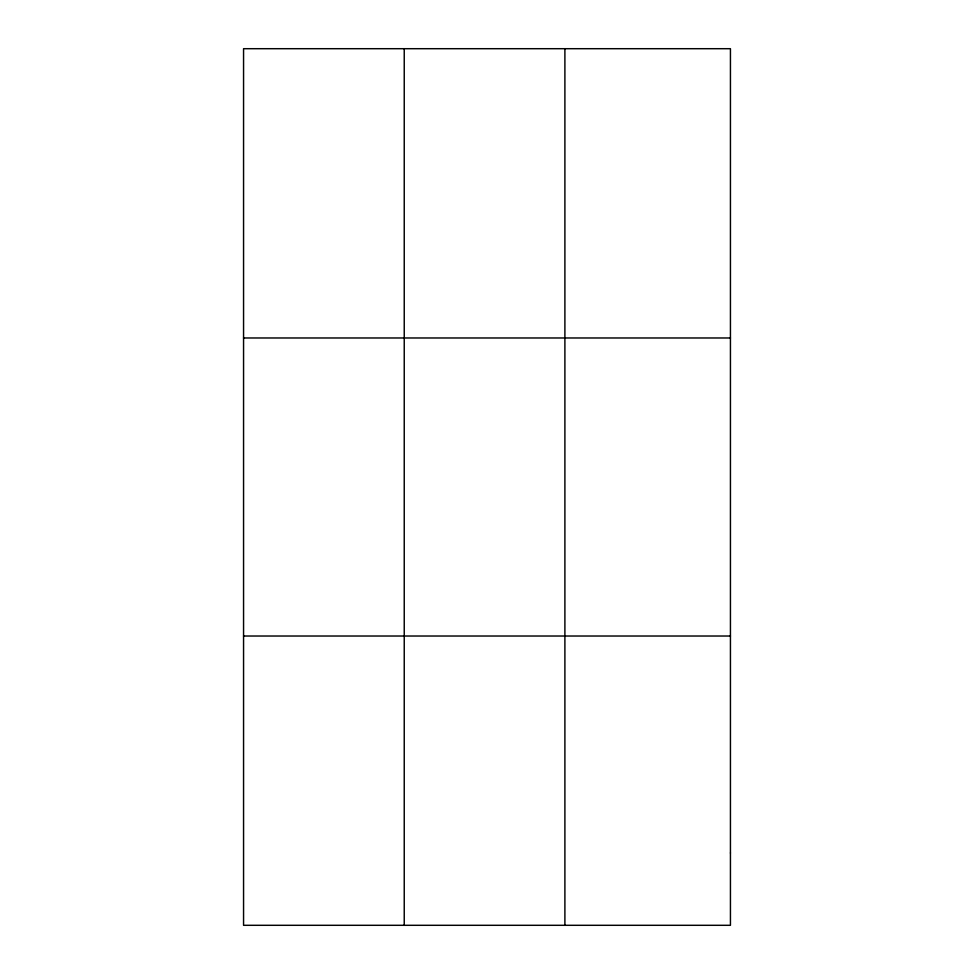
<?xml version="1.0" encoding="UTF-8"?>
<svg xmlns="http://www.w3.org/2000/svg" width="974" height="974" viewBox="0 0 974 974"><rect width="100%" height="100%" fill="white"/><g stroke="black" fill="none" stroke-linecap="round" stroke-linejoin="round"><path stroke-width="1.46" d="M404.234 48.7L404.234 925.3M564.896 48.7L564.896 925.3M243.561 337.978L730.439 337.978M243.561 636.022L730.439 636.022M730.439 852.981L730.439 925.3L243.561 925.3L243.561 48.7L730.439 48.7L730.439 852.981"/></g></svg>
